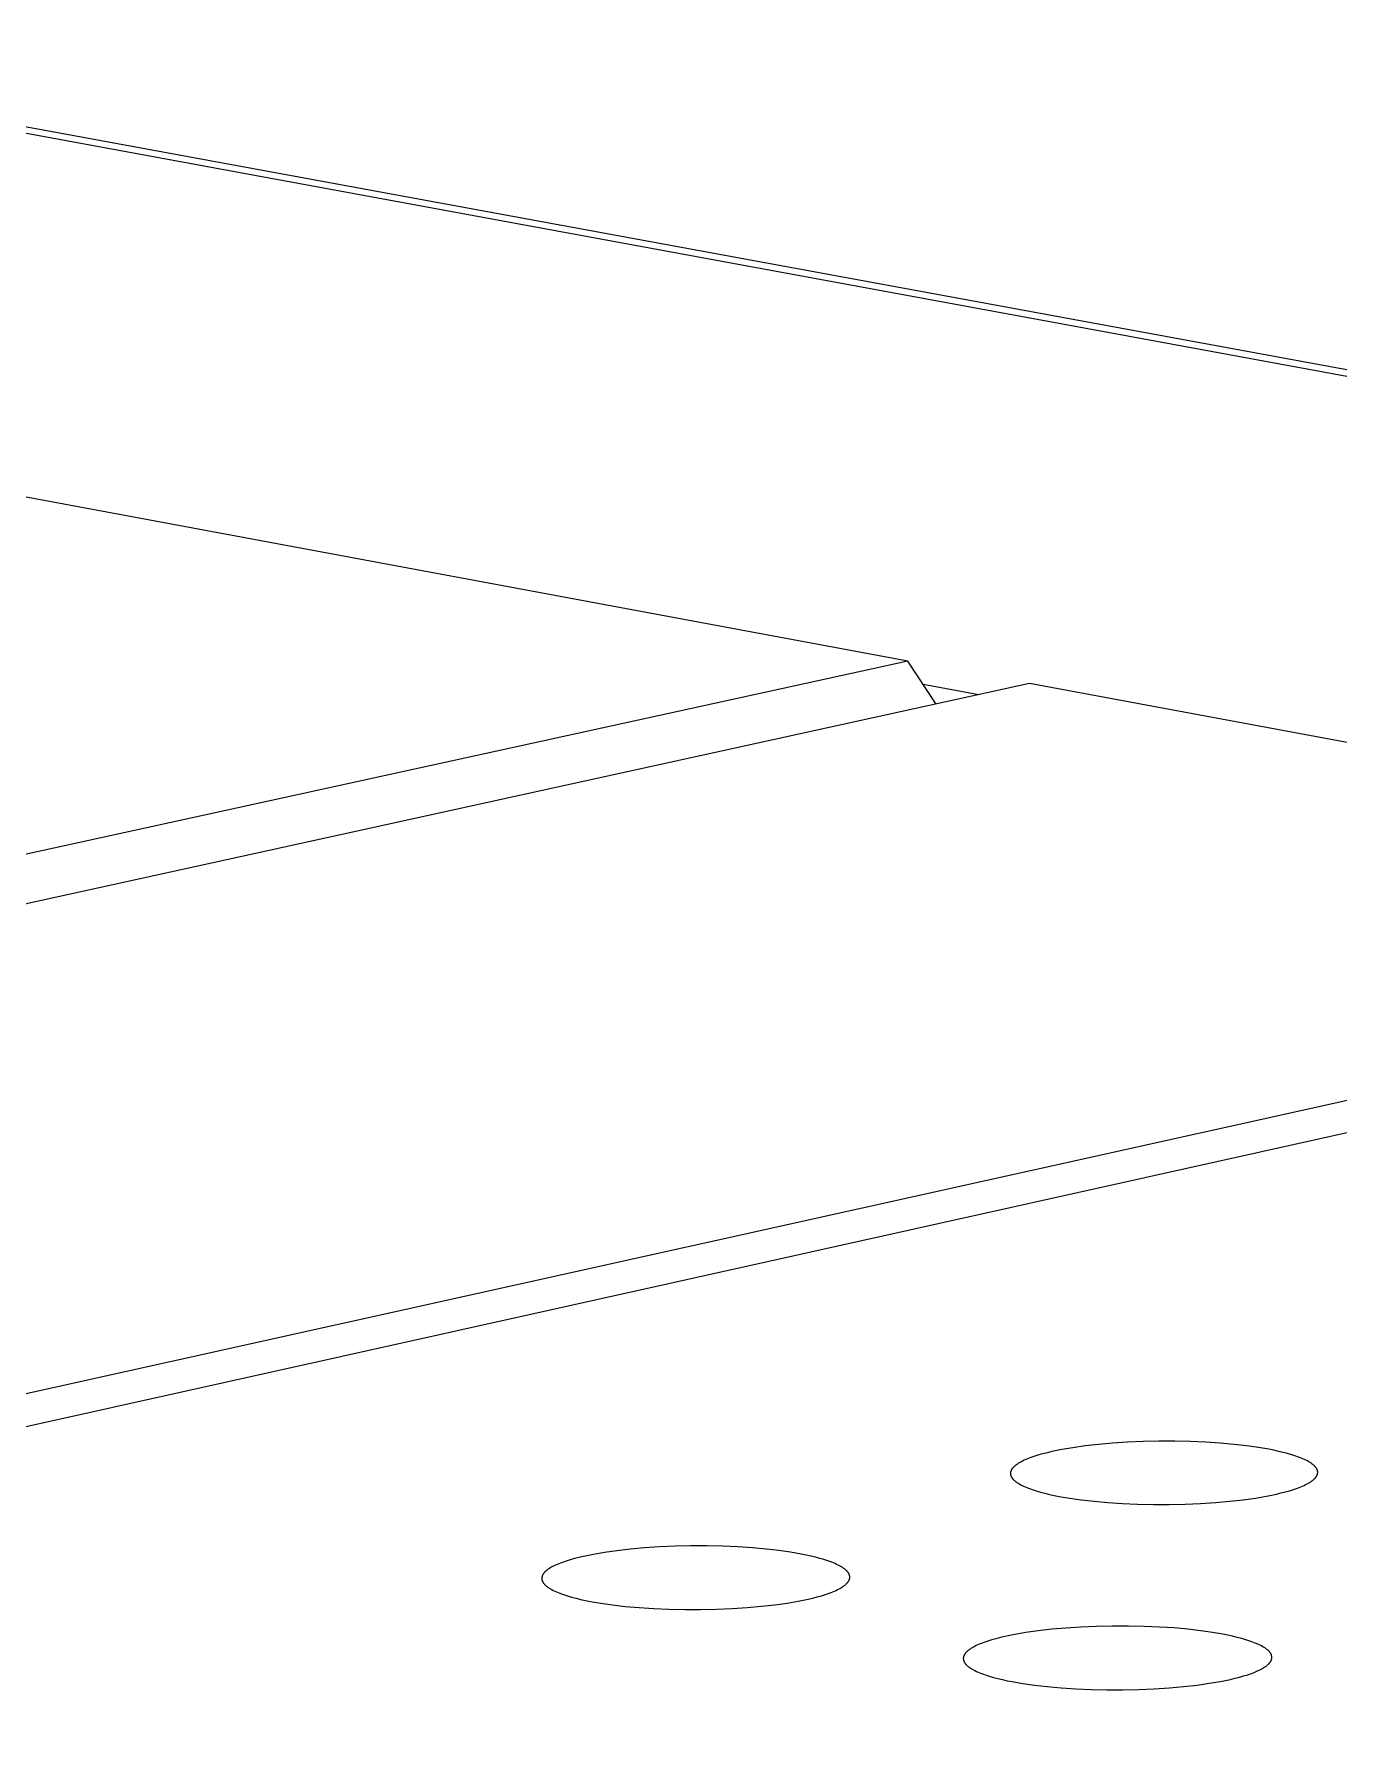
# Model space of a CAD drawing. Header units: millimetres. Extents: x 0 to 4030, y -54 to 2762.
# Drawn here: x 1107.1 to 1129.96, y 971.66 to 1001.5 of the extents above; entities that cross this region are included whole.
import ezdxf

# ---------------------------------------------------------------- set-up
doc = ezdxf.new("R2010")
doc.units = ezdxf.units.MM
doc.header["$MEASUREMENT"] = 0
doc.layers.add('Utwórz2D linie widoczne', color=7, linetype='Continuous', true_color=0x000000)

msp = doc.modelspace()

# ---------------------------------------------------------------- linework, layer by layer
at = {"layer": 'Utwórz2D linie widoczne'}
for p, q in [((1097.53, 1001.497), (1335.251, 957.745)), ((1098.166, 1001.493), (1335.686, 957.785)), ((1122.404, 990.513), (1101.728, 994.353)), ((1122.404, 990.513), (1003.082, 964.345)), ((1122.899, 989.757), (1122.404, 990.513)), ((1124.536, 990.117), (1005.225, 963.918)), ((1123.649, 989.922), (1122.672, 990.103)), ((1145.463, 986.23), (1124.536, 990.117)), ((1145.463, 986.23), (1026.251, 959.737)), ((1027.823, 959.504), (1147.073, 986.026)), ((1125.296, 976.732), (1125.102, 976.698)), ((1125.51, 976.762), (1125.296, 976.732)), ((1125.743, 976.788), (1125.51, 976.762)), ((1125.992, 976.81), (1125.743, 976.788)), ((1126.254, 976.827), (1125.992, 976.81)), ((1126.526, 976.839), (1126.254, 976.827)), ((1126.803, 976.845), (1126.526, 976.839)), ((1127.081, 976.845), (1126.803, 976.845)), ((1127.355, 976.839), (1127.081, 976.845)), ((1127.622, 976.827), (1127.355, 976.839)), ((1127.878, 976.81), (1127.622, 976.827)), ((1128.118, 976.789), (1127.878, 976.81)), ((1128.342, 976.763), (1128.118, 976.789)), ((1128.546, 976.734), (1128.342, 976.763)), ((1128.73, 976.703), (1128.546, 976.734)), ((1124.295, 976.426), (1124.287, 976.419)), ((1124.304, 976.433), (1124.295, 976.426)), ((1124.314, 976.439), (1124.304, 976.433)), ((1124.324, 976.446), (1124.314, 976.439)), ((1124.334, 976.453), (1124.324, 976.446)), ((1124.344, 976.459), (1124.334, 976.453)), ((1124.367, 976.472), (1124.344, 976.459)), ((1124.391, 976.485), (1124.367, 976.472)), ((1124.416, 976.498), (1124.391, 976.485)), ((1124.442, 976.511), (1124.416, 976.498)), ((1124.47, 976.523), (1124.442, 976.511)), ((1124.499, 976.535), (1124.47, 976.523)), ((1124.53, 976.547), (1124.499, 976.535)), ((1124.561, 976.559), (1124.53, 976.547)), ((1124.628, 976.582), (1124.561, 976.559)), ((1124.698, 976.604), (1124.628, 976.582)), ((1124.772, 976.625), (1124.698, 976.604)), ((1124.849, 976.644), (1124.772, 976.625)), ((1124.929, 976.663), (1124.849, 976.644)), ((1125.102, 976.698), (1124.929, 976.663)), ((1128.816, 976.686), (1128.73, 976.703)), ((1128.899, 976.667), (1128.816, 976.686)), ((1128.98, 976.648), (1128.899, 976.667)), ((1129.057, 976.628), (1128.98, 976.648)), ((1129.13, 976.607), (1129.057, 976.628)), ((1129.2, 976.584), (1129.13, 976.607)), ((1129.233, 976.573), (1129.2, 976.584)), ((1129.265, 976.561), (1129.233, 976.573)), ((1129.295, 976.549), (1129.265, 976.561)), ((1129.325, 976.537), (1129.295, 976.549)), ((1129.353, 976.524), (1129.325, 976.537)), ((1129.379, 976.512), (1129.353, 976.524)), ((1129.404, 976.499), (1129.379, 976.512)), ((1129.428, 976.486), (1129.404, 976.499)), ((1129.439, 976.479), (1129.428, 976.486)), ((1129.45, 976.473), (1129.439, 976.479)), ((1129.46, 976.466), (1129.45, 976.473)), ((1129.47, 976.459), (1129.46, 976.466)), ((1129.48, 976.453), (1129.47, 976.459)), ((1129.489, 976.446), (1129.48, 976.453)), ((1129.498, 976.439), (1129.489, 976.446)), ((1129.507, 976.432), (1129.498, 976.439)), ((1129.515, 976.425), (1129.507, 976.432)), ((1129.522, 976.418), (1129.515, 976.425)), ((1124.204, 976.292), (1124.203, 976.288)), ((1124.203, 976.288), (1124.203, 976.285)), ((1124.203, 976.285), (1124.203, 976.281)), ((1124.203, 976.281), (1124.203, 976.278)), ((1124.203, 976.278), (1124.203, 976.274)), ((1124.203, 976.274), (1124.204, 976.27)), ((1124.205, 976.299), (1124.204, 976.295)), ((1124.204, 976.295), (1124.204, 976.292)), ((1124.204, 976.27), (1124.204, 976.267)), ((1124.204, 976.267), (1124.205, 976.263)), ((1124.206, 976.306), (1124.205, 976.303)), ((1124.205, 976.303), (1124.205, 976.299)), ((1124.205, 976.263), (1124.205, 976.26)), ((1124.205, 976.26), (1124.206, 976.256)), ((1124.207, 976.31), (1124.206, 976.306)), ((1124.206, 976.256), (1124.207, 976.252)), ((1124.208, 976.313), (1124.207, 976.31)), ((1124.207, 976.252), (1124.208, 976.249)), ((1124.209, 976.317), (1124.208, 976.313)), ((1124.208, 976.249), (1124.209, 976.245)), ((1124.21, 976.321), (1124.209, 976.317)), ((1124.209, 976.245), (1124.21, 976.242)), ((1124.211, 976.324), (1124.21, 976.321)), ((1124.21, 976.242), (1124.211, 976.238)), ((1124.213, 976.328), (1124.211, 976.324)), ((1124.211, 976.238), (1124.213, 976.235)), ((1124.214, 976.331), (1124.213, 976.328)), ((1124.213, 976.235), (1124.214, 976.231)), ((1124.216, 976.335), (1124.214, 976.331)), ((1124.214, 976.231), (1124.216, 976.227)), ((1124.217, 976.338), (1124.216, 976.335)), ((1124.216, 976.227), (1124.218, 976.224)), ((1124.219, 976.342), (1124.217, 976.338)), ((1124.218, 976.224), (1124.22, 976.22)), ((1124.221, 976.345), (1124.219, 976.342)), ((1124.22, 976.22), (1124.222, 976.217)), ((1124.223, 976.349), (1124.221, 976.345)), ((1124.222, 976.217), (1124.224, 976.213)), ((1124.225, 976.353), (1124.223, 976.349)), ((1124.224, 976.213), (1124.226, 976.21)), ((1124.228, 976.356), (1124.225, 976.353)), ((1124.226, 976.21), (1124.228, 976.206)), ((1124.23, 976.36), (1124.228, 976.356)), ((1124.228, 976.206), (1124.231, 976.203)), ((1124.232, 976.363), (1124.23, 976.36)), ((1124.231, 976.203), (1124.233, 976.199)), ((1124.235, 976.367), (1124.232, 976.363)), ((1124.233, 976.199), (1124.236, 976.195)), ((1124.238, 976.37), (1124.235, 976.367)), ((1124.236, 976.195), (1124.238, 976.192)), ((1124.241, 976.374), (1124.238, 976.37)), ((1124.238, 976.192), (1124.241, 976.188)), ((1124.243, 976.377), (1124.241, 976.374)), ((1124.241, 976.188), (1124.244, 976.185)), ((1124.247, 976.381), (1124.243, 976.377)), ((1124.244, 976.185), (1124.247, 976.181)), ((1124.25, 976.384), (1124.247, 976.381)), ((1124.247, 976.181), (1124.251, 976.178)), ((1124.256, 976.391), (1124.25, 976.384)), ((1124.251, 976.178), (1124.257, 976.171)), ((1124.263, 976.398), (1124.256, 976.391)), ((1124.257, 976.171), (1124.264, 976.164)), ((1124.271, 976.405), (1124.263, 976.398)), ((1124.264, 976.164), (1124.272, 976.157)), ((1124.278, 976.412), (1124.271, 976.405)), ((1124.272, 976.157), (1124.28, 976.15)), ((1124.287, 976.419), (1124.278, 976.412)), ((1124.28, 976.15), (1124.288, 976.143)), ((1124.288, 976.143), (1124.297, 976.136)), ((1124.297, 976.136), (1124.306, 976.13)), ((1124.306, 976.13), (1124.316, 976.123)), ((1129.444, 976.123), (1129.455, 976.13)), ((1129.455, 976.13), (1129.465, 976.136)), ((1129.465, 976.136), (1129.475, 976.143)), ((1129.475, 976.143), (1129.484, 976.15)), ((1129.484, 976.15), (1129.493, 976.157)), ((1129.493, 976.157), (1129.502, 976.163)), ((1129.502, 976.163), (1129.51, 976.17)), ((1129.51, 976.17), (1129.518, 976.177)), ((1129.518, 976.177), (1129.525, 976.184)), ((1129.529, 976.411), (1129.522, 976.418)), ((1129.525, 976.184), (1129.532, 976.191)), ((1129.536, 976.404), (1129.529, 976.411)), ((1129.532, 976.191), (1129.538, 976.198)), ((1129.539, 976.401), (1129.536, 976.404)), ((1129.538, 976.198), (1129.542, 976.202)), ((1129.542, 976.397), (1129.539, 976.401)), ((1129.545, 976.394), (1129.542, 976.397)), ((1129.542, 976.202), (1129.545, 976.205)), ((1129.548, 976.39), (1129.545, 976.394)), ((1129.545, 976.205), (1129.547, 976.209)), ((1129.547, 976.209), (1129.55, 976.212)), ((1129.551, 976.387), (1129.548, 976.39)), ((1129.55, 976.212), (1129.553, 976.216)), ((1129.554, 976.383), (1129.551, 976.387)), ((1129.553, 976.216), (1129.556, 976.219)), ((1129.556, 976.38), (1129.554, 976.383)), ((1129.559, 976.376), (1129.556, 976.38)), ((1129.556, 976.219), (1129.558, 976.223)), ((1129.558, 976.223), (1129.56, 976.226)), ((1129.561, 976.373), (1129.559, 976.376)), ((1129.56, 976.226), (1129.563, 976.23)), ((1129.563, 976.369), (1129.561, 976.373)), ((1129.565, 976.366), (1129.563, 976.369)), ((1129.563, 976.23), (1129.565, 976.233)), ((1129.567, 976.362), (1129.565, 976.366)), ((1129.565, 976.233), (1129.567, 976.237)), ((1129.569, 976.358), (1129.567, 976.362)), ((1129.567, 976.237), (1129.569, 976.24)), ((1129.571, 976.355), (1129.569, 976.358)), ((1129.569, 976.24), (1129.57, 976.244)), ((1129.57, 976.244), (1129.572, 976.247)), ((1129.573, 976.351), (1129.571, 976.355)), ((1129.572, 976.247), (1129.574, 976.251)), ((1129.574, 976.348), (1129.573, 976.351)), ((1129.576, 976.344), (1129.574, 976.348)), ((1129.574, 976.251), (1129.575, 976.255)), ((1129.575, 976.255), (1129.577, 976.258)), ((1129.577, 976.341), (1129.576, 976.344)), ((1129.578, 976.337), (1129.577, 976.341)), ((1129.577, 976.258), (1129.578, 976.262)), ((1129.579, 976.333), (1129.578, 976.337)), ((1129.578, 976.262), (1129.579, 976.265)), ((1129.58, 976.33), (1129.579, 976.333)), ((1129.579, 976.265), (1129.58, 976.269)), ((1129.581, 976.326), (1129.58, 976.33)), ((1129.58, 976.269), (1129.581, 976.273)), ((1129.582, 976.323), (1129.581, 976.326)), ((1129.581, 976.273), (1129.582, 976.276)), ((1129.583, 976.319), (1129.582, 976.323)), ((1129.582, 976.28), (1129.583, 976.283)), ((1129.582, 976.276), (1129.582, 976.28)), ((1129.583, 976.316), (1129.583, 976.319)), ((1129.584, 976.312), (1129.583, 976.316)), ((1129.583, 976.287), (1129.584, 976.29)), ((1129.583, 976.283), (1129.583, 976.287)), ((1129.584, 976.308), (1129.584, 976.312)), ((1129.584, 976.305), (1129.584, 976.308)), ((1129.584, 976.301), (1129.584, 976.305)), ((1129.584, 976.298), (1129.584, 976.301)), ((1129.584, 976.294), (1129.584, 976.298)), ((1129.584, 976.29), (1129.584, 976.294)), ((1124.316, 976.123), (1124.326, 976.116)), ((1124.326, 976.116), (1124.336, 976.11)), ((1124.336, 976.11), (1124.347, 976.103)), ((1124.347, 976.103), (1124.358, 976.096)), ((1124.358, 976.096), (1124.382, 976.083)), ((1124.382, 976.083), (1124.407, 976.07)), ((1124.407, 976.07), (1124.433, 976.058)), ((1124.433, 976.058), (1124.461, 976.045)), ((1124.461, 976.045), (1124.49, 976.033)), ((1124.49, 976.033), (1124.521, 976.021)), ((1124.521, 976.021), (1124.553, 976.009)), ((1124.553, 976.009), (1124.586, 975.998)), ((1124.586, 975.998), (1124.655, 975.975)), ((1124.655, 975.975), (1124.729, 975.954)), ((1124.729, 975.954), (1124.806, 975.934)), ((1124.806, 975.934), (1124.886, 975.914)), ((1124.886, 975.914), (1124.97, 975.896)), ((1124.97, 975.896), (1125.055, 975.879)), ((1125.055, 975.879), (1125.24, 975.848)), ((1125.24, 975.848), (1125.444, 975.818)), ((1128.279, 975.82), (1128.493, 975.85)), ((1128.493, 975.85), (1128.687, 975.883)), ((1128.687, 975.883), (1128.777, 975.901)), ((1128.777, 975.901), (1128.86, 975.919)), ((1128.86, 975.919), (1128.94, 975.938)), ((1128.94, 975.938), (1129.017, 975.957)), ((1129.017, 975.957), (1129.091, 975.978)), ((1129.091, 975.978), (1129.162, 976)), ((1129.162, 976), (1129.228, 976.023)), ((1129.228, 976.023), (1129.259, 976.035)), ((1129.259, 976.035), (1129.29, 976.047)), ((1129.29, 976.047), (1129.319, 976.059)), ((1129.319, 976.059), (1129.347, 976.071)), ((1129.347, 976.071), (1129.373, 976.084)), ((1129.373, 976.084), (1129.398, 976.097)), ((1129.398, 976.097), (1129.422, 976.11)), ((1129.422, 976.11), (1129.433, 976.116)), ((1129.433, 976.116), (1129.444, 976.123)), ((1125.444, 975.818), (1125.667, 975.793)), ((1125.667, 975.793), (1125.908, 975.771)), ((1125.908, 975.771), (1126.164, 975.754)), ((1126.164, 975.754), (1126.431, 975.743)), ((1126.431, 975.743), (1126.706, 975.737)), ((1126.706, 975.737), (1126.985, 975.737)), ((1126.985, 975.737), (1127.262, 975.742)), ((1127.262, 975.742), (1127.534, 975.754)), ((1127.534, 975.754), (1127.797, 975.771)), ((1127.797, 975.771), (1128.046, 975.793)), ((1128.046, 975.793), (1128.279, 975.82)), ((1117.544, 974.953), (1117.31, 974.926)), ((1117.793, 974.975), (1117.544, 974.953)), ((1118.056, 974.992), (1117.793, 974.975)), ((1118.329, 975.004), (1118.056, 974.992)), ((1118.607, 975.01), (1118.329, 975.004)), ((1118.885, 975.01), (1118.607, 975.01)), ((1119.161, 975.004), (1118.885, 975.01)), ((1119.428, 974.992), (1119.161, 975.004)), ((1119.684, 974.975), (1119.428, 974.992)), ((1119.925, 974.954), (1119.684, 974.975)), ((1120.148, 974.928), (1119.925, 974.954)), ((1116.16, 974.636), (1116.137, 974.623)), ((1116.184, 974.649), (1116.16, 974.636)), ((1116.209, 974.662), (1116.184, 974.649)), ((1116.236, 974.674), (1116.209, 974.662)), ((1116.264, 974.687), (1116.236, 974.674)), ((1116.294, 974.699), (1116.264, 974.687)), ((1116.324, 974.711), (1116.294, 974.699)), ((1116.356, 974.723), (1116.324, 974.711)), ((1116.423, 974.746), (1116.356, 974.723)), ((1116.494, 974.768), (1116.423, 974.746)), ((1116.568, 974.789), (1116.494, 974.768)), ((1116.646, 974.808), (1116.568, 974.789)), ((1116.726, 974.827), (1116.646, 974.808)), ((1116.9, 974.863), (1116.726, 974.827)), ((1117.095, 974.896), (1116.9, 974.863)), ((1117.31, 974.926), (1117.095, 974.896)), ((1120.353, 974.899), (1120.148, 974.928)), ((1120.537, 974.867), (1120.353, 974.899)), ((1120.623, 974.85), (1120.537, 974.867)), ((1120.706, 974.832), (1120.623, 974.85)), ((1120.787, 974.812), (1120.706, 974.832)), ((1120.864, 974.792), (1120.787, 974.812)), ((1120.937, 974.771), (1120.864, 974.792)), ((1121.007, 974.748), (1120.937, 974.771)), ((1121.04, 974.737), (1121.007, 974.748)), ((1121.072, 974.725), (1121.04, 974.737)), ((1121.102, 974.713), (1121.072, 974.725)), ((1121.131, 974.7), (1121.102, 974.713)), ((1121.159, 974.688), (1121.131, 974.7)), ((1121.186, 974.675), (1121.159, 974.688)), ((1121.211, 974.662), (1121.186, 974.675)), ((1121.234, 974.649), (1121.211, 974.662)), ((1121.245, 974.643), (1121.234, 974.649)), ((1121.256, 974.636), (1121.245, 974.643)), ((1121.266, 974.629), (1121.256, 974.636)), ((1115.995, 974.458), (1115.994, 974.454)), ((1115.994, 974.454), (1115.994, 974.451)), ((1115.994, 974.451), (1115.994, 974.447)), ((1115.994, 974.447), (1115.994, 974.443)), ((1115.994, 974.443), (1115.994, 974.44)), ((1115.994, 974.44), (1115.994, 974.436)), ((1115.994, 974.436), (1115.994, 974.433)), ((1115.994, 974.433), (1115.995, 974.429)), ((1115.996, 974.465), (1115.995, 974.461)), ((1115.995, 974.461), (1115.995, 974.458)), ((1115.995, 974.429), (1115.995, 974.425)), ((1115.995, 974.425), (1115.996, 974.422)), ((1115.997, 974.469), (1115.996, 974.465)), ((1115.996, 974.422), (1115.996, 974.418)), ((1115.996, 974.418), (1115.997, 974.415)), ((1115.998, 974.472), (1115.997, 974.469)), ((1115.997, 974.415), (1115.998, 974.411)), ((1115.999, 974.476), (1115.998, 974.472)), ((1115.998, 974.411), (1115.999, 974.407)), ((1116, 974.479), (1115.999, 974.476)), ((1115.999, 974.407), (1116, 974.404)), ((1116.001, 974.483), (1116, 974.479)), ((1116, 974.404), (1116.002, 974.4)), ((1116.002, 974.487), (1116.001, 974.483)), ((1116.004, 974.49), (1116.002, 974.487)), ((1116.002, 974.4), (1116.003, 974.397)), ((1116.003, 974.397), (1116.004, 974.393)), ((1116.005, 974.494), (1116.004, 974.49)), ((1116.004, 974.393), (1116.006, 974.389)), ((1116.007, 974.497), (1116.005, 974.494)), ((1116.006, 974.389), (1116.008, 974.386)), ((1116.009, 974.501), (1116.007, 974.497)), ((1116.008, 974.386), (1116.01, 974.382)), ((1116.011, 974.504), (1116.009, 974.501)), ((1116.01, 974.382), (1116.012, 974.379)), ((1116.013, 974.508), (1116.011, 974.504)), ((1116.012, 974.379), (1116.014, 974.375)), ((1116.015, 974.512), (1116.013, 974.508)), ((1116.014, 974.375), (1116.016, 974.371)), ((1116.017, 974.515), (1116.015, 974.512)), ((1116.016, 974.371), (1116.018, 974.368)), ((1116.019, 974.519), (1116.017, 974.515)), ((1116.018, 974.368), (1116.02, 974.364)), ((1116.022, 974.522), (1116.019, 974.519)), ((1116.02, 974.364), (1116.023, 974.361)), ((1116.024, 974.526), (1116.022, 974.522)), ((1116.023, 974.361), (1116.025, 974.357)), ((1116.027, 974.529), (1116.024, 974.526)), ((1116.025, 974.357), (1116.028, 974.354)), ((1116.03, 974.533), (1116.027, 974.529)), ((1116.028, 974.354), (1116.031, 974.35)), ((1116.032, 974.536), (1116.03, 974.533)), ((1116.031, 974.35), (1116.034, 974.347)), ((1116.035, 974.54), (1116.032, 974.536)), ((1116.034, 974.347), (1116.037, 974.343)), ((1116.038, 974.544), (1116.035, 974.54)), ((1116.037, 974.343), (1116.04, 974.34)), ((1116.042, 974.547), (1116.038, 974.544)), ((1116.04, 974.34), (1116.047, 974.333)), ((1116.048, 974.554), (1116.042, 974.547)), ((1116.055, 974.561), (1116.048, 974.554)), ((1116.063, 974.568), (1116.055, 974.561)), ((1116.071, 974.575), (1116.063, 974.568)), ((1116.079, 974.582), (1116.071, 974.575)), ((1116.088, 974.589), (1116.079, 974.582)), ((1116.097, 974.596), (1116.088, 974.589)), ((1116.107, 974.602), (1116.097, 974.596)), ((1116.116, 974.609), (1116.107, 974.602)), ((1116.127, 974.616), (1116.116, 974.609)), ((1116.137, 974.623), (1116.127, 974.616)), ((1121.276, 974.622), (1121.266, 974.629)), ((1121.286, 974.616), (1121.276, 974.622)), ((1121.295, 974.609), (1121.286, 974.616)), ((1121.304, 974.602), (1121.295, 974.609)), ((1121.312, 974.595), (1121.304, 974.602)), ((1121.32, 974.588), (1121.312, 974.595)), ((1121.313, 974.332), (1121.321, 974.339)), ((1121.328, 974.581), (1121.32, 974.588)), ((1121.321, 974.339), (1121.328, 974.346)), ((1121.335, 974.574), (1121.328, 974.581)), ((1121.328, 974.346), (1121.335, 974.353)), ((1121.342, 974.567), (1121.335, 974.574)), ((1121.335, 974.353), (1121.342, 974.36)), ((1121.345, 974.564), (1121.342, 974.567)), ((1121.342, 974.36), (1121.345, 974.363)), ((1121.348, 974.56), (1121.345, 974.564)), ((1121.345, 974.363), (1121.348, 974.367)), ((1121.351, 974.557), (1121.348, 974.56)), ((1121.348, 974.367), (1121.351, 974.37)), ((1121.354, 974.553), (1121.351, 974.557)), ((1121.351, 974.37), (1121.354, 974.374)), ((1121.356, 974.55), (1121.354, 974.553)), ((1121.354, 974.374), (1121.356, 974.377)), ((1121.359, 974.546), (1121.356, 974.55)), ((1121.356, 974.377), (1121.359, 974.381)), ((1121.362, 974.543), (1121.359, 974.546)), ((1121.359, 974.381), (1121.362, 974.385)), ((1121.364, 974.539), (1121.362, 974.543)), ((1121.362, 974.385), (1121.364, 974.388)), ((1121.366, 974.535), (1121.364, 974.539)), ((1121.364, 974.388), (1121.366, 974.392)), ((1121.369, 974.532), (1121.366, 974.535)), ((1121.366, 974.392), (1121.368, 974.395)), ((1121.368, 974.395), (1121.371, 974.399)), ((1121.371, 974.528), (1121.369, 974.532)), ((1121.373, 974.525), (1121.371, 974.528)), ((1121.371, 974.399), (1121.373, 974.402)), ((1121.374, 974.521), (1121.373, 974.525)), ((1121.373, 974.402), (1121.374, 974.406)), ((1121.376, 974.518), (1121.374, 974.521)), ((1121.374, 974.406), (1121.376, 974.41)), ((1121.378, 974.514), (1121.376, 974.518)), ((1121.376, 974.41), (1121.378, 974.413)), ((1121.379, 974.51), (1121.378, 974.514)), ((1121.378, 974.413), (1121.379, 974.417)), ((1121.381, 974.507), (1121.379, 974.51)), ((1121.379, 974.417), (1121.381, 974.42)), ((1121.382, 974.503), (1121.381, 974.507)), ((1121.381, 974.42), (1121.382, 974.424)), ((1121.383, 974.5), (1121.382, 974.503)), ((1121.382, 974.424), (1121.383, 974.428)), ((1121.384, 974.496), (1121.383, 974.5)), ((1121.383, 974.428), (1121.384, 974.431)), ((1121.385, 974.492), (1121.384, 974.496)), ((1121.384, 974.431), (1121.385, 974.435)), ((1121.386, 974.489), (1121.385, 974.492)), ((1121.385, 974.435), (1121.386, 974.438)), ((1121.387, 974.485), (1121.386, 974.489)), ((1121.386, 974.438), (1121.387, 974.442)), ((1121.387, 974.482), (1121.387, 974.485)), ((1121.388, 974.478), (1121.387, 974.482)), ((1121.387, 974.446), (1121.388, 974.449)), ((1121.387, 974.442), (1121.387, 974.446)), ((1121.388, 974.474), (1121.388, 974.478)), ((1121.389, 974.471), (1121.388, 974.474)), ((1121.388, 974.453), (1121.389, 974.456)), ((1121.388, 974.449), (1121.388, 974.453)), ((1121.389, 974.467), (1121.389, 974.471)), ((1121.389, 974.464), (1121.389, 974.467)), ((1121.389, 974.46), (1121.389, 974.464)), ((1121.389, 974.456), (1121.389, 974.46)), ((1116.047, 974.333), (1116.054, 974.326)), ((1116.054, 974.326), (1116.061, 974.319)), ((1116.061, 974.319), (1116.069, 974.312)), ((1116.069, 974.312), (1116.078, 974.305)), ((1116.078, 974.305), (1116.086, 974.298)), ((1116.086, 974.298), (1116.095, 974.291)), ((1116.095, 974.291), (1116.105, 974.284)), ((1116.105, 974.284), (1116.115, 974.278)), ((1116.115, 974.278), (1116.125, 974.271)), ((1116.125, 974.271), (1116.136, 974.264)), ((1116.136, 974.264), (1116.147, 974.258)), ((1116.147, 974.258), (1116.171, 974.245)), ((1116.171, 974.245), (1116.196, 974.232)), ((1116.196, 974.232), (1116.222, 974.219)), ((1116.222, 974.219), (1116.25, 974.206)), ((1116.25, 974.206), (1116.279, 974.194)), ((1116.279, 974.194), (1116.309, 974.182)), ((1116.309, 974.182), (1116.341, 974.17)), ((1116.341, 974.17), (1116.374, 974.158)), ((1116.374, 974.158), (1116.443, 974.136)), ((1116.443, 974.136), (1116.517, 974.115)), ((1116.517, 974.115), (1116.594, 974.094)), ((1116.594, 974.094), (1116.674, 974.075)), ((1116.674, 974.075), (1116.758, 974.057)), ((1116.758, 974.057), (1116.844, 974.04)), ((1116.844, 974.04), (1117.028, 974.008)), ((1120.29, 974.01), (1120.485, 974.044)), ((1120.485, 974.044), (1120.659, 974.079)), ((1120.659, 974.079), (1120.739, 974.098)), ((1120.739, 974.098), (1120.817, 974.118)), ((1120.817, 974.118), (1120.891, 974.139)), ((1120.891, 974.139), (1120.962, 974.161)), ((1120.962, 974.161), (1121.029, 974.184)), ((1121.029, 974.184), (1121.06, 974.196)), ((1121.06, 974.196), (1121.091, 974.208)), ((1121.091, 974.208), (1121.12, 974.22)), ((1121.12, 974.22), (1121.148, 974.232)), ((1121.148, 974.232), (1121.175, 974.245)), ((1121.175, 974.245), (1121.2, 974.258)), ((1121.2, 974.258), (1121.224, 974.271)), ((1121.224, 974.271), (1121.246, 974.284)), ((1121.246, 974.284), (1121.257, 974.291)), ((1121.257, 974.291), (1121.267, 974.298)), ((1121.267, 974.298), (1121.277, 974.305)), ((1121.277, 974.305), (1121.287, 974.311)), ((1121.287, 974.311), (1121.296, 974.318)), ((1121.296, 974.318), (1121.304, 974.325)), ((1121.304, 974.325), (1121.313, 974.332)), ((1117.028, 974.008), (1117.232, 973.978)), ((1117.232, 973.978), (1117.456, 973.952)), ((1117.456, 973.952), (1117.698, 973.931)), ((1117.698, 973.931), (1117.954, 973.914)), ((1117.954, 973.914), (1118.221, 973.902)), ((1118.221, 973.902), (1118.497, 973.896)), ((1118.497, 973.896), (1118.776, 973.896)), ((1118.776, 973.896), (1119.054, 973.902)), ((1119.054, 973.902), (1119.327, 973.914)), ((1119.327, 973.914), (1119.591, 973.931)), ((1119.591, 973.931), (1119.841, 973.953)), ((1119.841, 973.953), (1120.075, 973.98)), ((1120.075, 973.98), (1120.29, 974.01)), ((1124.191, 973.442), (1124.107, 973.424)), ((1124.28, 973.459), (1124.191, 973.442)), ((1124.475, 973.493), (1124.28, 973.459)), ((1124.691, 973.523), (1124.475, 973.493)), ((1124.925, 973.55), (1124.691, 973.523)), ((1125.175, 973.572), (1124.925, 973.55)), ((1125.438, 973.59), (1125.175, 973.572)), ((1125.711, 973.601), (1125.438, 973.59)), ((1125.989, 973.607), (1125.711, 973.601)), ((1126.268, 973.607), (1125.989, 973.607)), ((1126.544, 973.601), (1126.268, 973.607)), ((1126.812, 973.589), (1126.544, 973.601)), ((1127.069, 973.573), (1126.812, 973.589)), ((1127.31, 973.551), (1127.069, 973.573)), ((1127.535, 973.525), (1127.31, 973.551)), ((1127.74, 973.496), (1127.535, 973.525)), ((1127.925, 973.464), (1127.74, 973.496)), ((1128.011, 973.447), (1127.925, 973.464)), ((1128.094, 973.428), (1128.011, 973.447)), ((1123.424, 973.143), (1123.421, 973.139)), ((1123.43, 973.15), (1123.424, 973.143)), ((1123.437, 973.157), (1123.43, 973.15)), ((1123.445, 973.164), (1123.437, 973.157)), ((1123.453, 973.171), (1123.445, 973.164)), ((1123.461, 973.177), (1123.453, 973.171)), ((1123.47, 973.184), (1123.461, 973.177)), ((1123.479, 973.191), (1123.47, 973.184)), ((1123.488, 973.198), (1123.479, 973.191)), ((1123.498, 973.205), (1123.488, 973.198)), ((1123.508, 973.212), (1123.498, 973.205)), ((1123.519, 973.218), (1123.508, 973.212)), ((1123.542, 973.232), (1123.519, 973.218)), ((1123.565, 973.245), (1123.542, 973.232)), ((1123.591, 973.258), (1123.565, 973.245)), ((1123.617, 973.27), (1123.591, 973.258)), ((1123.645, 973.283), (1123.617, 973.27)), ((1123.675, 973.295), (1123.645, 973.283)), ((1123.705, 973.307), (1123.675, 973.295)), ((1123.737, 973.319), (1123.705, 973.307)), ((1123.804, 973.342), (1123.737, 973.319)), ((1123.874, 973.364), (1123.804, 973.342)), ((1123.949, 973.385), (1123.874, 973.364)), ((1124.026, 973.405), (1123.949, 973.385)), ((1124.107, 973.424), (1124.026, 973.405)), ((1128.175, 973.409), (1128.094, 973.428)), ((1128.253, 973.388), (1128.175, 973.409)), ((1128.327, 973.367), (1128.253, 973.388)), ((1128.397, 973.344), (1128.327, 973.367)), ((1128.43, 973.333), (1128.397, 973.344)), ((1128.462, 973.321), (1128.43, 973.333)), ((1128.492, 973.309), (1128.462, 973.321)), ((1128.522, 973.296), (1128.492, 973.309)), ((1128.55, 973.284), (1128.522, 973.296)), ((1128.576, 973.271), (1128.55, 973.284)), ((1128.602, 973.258), (1128.576, 973.271)), ((1128.625, 973.245), (1128.602, 973.258)), ((1128.637, 973.238), (1128.625, 973.245)), ((1128.648, 973.232), (1128.637, 973.238)), ((1128.658, 973.225), (1128.648, 973.232)), ((1128.668, 973.218), (1128.658, 973.225)), ((1128.678, 973.211), (1128.668, 973.218)), ((1128.687, 973.205), (1128.678, 973.211)), ((1128.696, 973.198), (1128.687, 973.205)), ((1128.704, 973.191), (1128.696, 973.198)), ((1128.712, 973.184), (1128.704, 973.191)), ((1128.72, 973.177), (1128.712, 973.184)), ((1128.727, 973.17), (1128.72, 973.177)), ((1128.734, 973.163), (1128.727, 973.17)), ((1128.737, 973.159), (1128.734, 973.163)), ((1128.74, 973.156), (1128.737, 973.159)), ((1128.743, 973.152), (1128.74, 973.156)), ((1128.746, 973.149), (1128.743, 973.152)), ((1128.749, 973.145), (1128.746, 973.149)), ((1128.752, 973.142), (1128.749, 973.145)), ((1123.378, 973.053), (1123.377, 973.049)), ((1123.377, 973.049), (1123.377, 973.046)), ((1123.377, 973.046), (1123.377, 973.042)), ((1123.377, 973.042), (1123.377, 973.038)), ((1123.377, 973.038), (1123.377, 973.035)), ((1123.377, 973.035), (1123.377, 973.031)), ((1123.377, 973.031), (1123.378, 973.028)), ((1123.379, 973.06), (1123.378, 973.057)), ((1123.378, 973.057), (1123.378, 973.053)), ((1123.378, 973.028), (1123.378, 973.024)), ((1123.378, 973.024), (1123.378, 973.02)), ((1123.378, 973.02), (1123.379, 973.017)), ((1123.38, 973.064), (1123.379, 973.06)), ((1123.379, 973.017), (1123.38, 973.013)), ((1123.381, 973.067), (1123.38, 973.064)), ((1123.38, 973.013), (1123.381, 973.009)), ((1123.383, 973.075), (1123.381, 973.071)), ((1123.381, 973.071), (1123.381, 973.067)), ((1123.381, 973.009), (1123.382, 973.006)), ((1123.382, 973.006), (1123.383, 973.002)), ((1123.384, 973.078), (1123.383, 973.075)), ((1123.383, 973.002), (1123.384, 972.999)), ((1123.385, 973.082), (1123.384, 973.078)), ((1123.384, 972.999), (1123.385, 972.995)), ((1123.386, 973.085), (1123.385, 973.082)), ((1123.385, 972.995), (1123.387, 972.991)), ((1123.388, 973.089), (1123.386, 973.085)), ((1123.387, 972.991), (1123.388, 972.988)), ((1123.39, 973.093), (1123.388, 973.089)), ((1123.388, 972.988), (1123.39, 972.984)), ((1123.391, 973.096), (1123.39, 973.093)), ((1123.39, 972.984), (1123.392, 972.981)), ((1123.393, 973.1), (1123.391, 973.096)), ((1123.392, 972.981), (1123.393, 972.977)), ((1123.395, 973.103), (1123.393, 973.1)), ((1123.393, 972.977), (1123.395, 972.973)), ((1123.397, 973.107), (1123.395, 973.103)), ((1123.395, 972.973), (1123.398, 972.97)), ((1123.399, 973.111), (1123.397, 973.107)), ((1123.398, 972.97), (1123.4, 972.966)), ((1123.402, 973.114), (1123.399, 973.111)), ((1123.4, 972.966), (1123.402, 972.963)), ((1123.404, 973.118), (1123.402, 973.114)), ((1123.402, 972.963), (1123.404, 972.959)), ((1123.407, 973.121), (1123.404, 973.118)), ((1123.404, 972.959), (1123.407, 972.956)), ((1123.409, 973.125), (1123.407, 973.121)), ((1123.407, 972.956), (1123.41, 972.952)), ((1123.412, 973.128), (1123.409, 973.125)), ((1123.41, 972.952), (1123.412, 972.948)), ((1123.415, 973.132), (1123.412, 973.128)), ((1123.412, 972.948), (1123.415, 972.945)), ((1123.418, 973.135), (1123.415, 973.132)), ((1123.415, 972.945), (1123.418, 972.941)), ((1123.421, 973.139), (1123.418, 973.135)), ((1123.418, 972.941), (1123.421, 972.938)), ((1123.421, 972.938), (1123.424, 972.934)), ((1123.424, 972.934), (1123.431, 972.927)), ((1123.431, 972.927), (1123.438, 972.92)), ((1123.438, 972.92), (1123.446, 972.913)), ((1123.446, 972.913), (1123.454, 972.906)), ((1123.454, 972.906), (1123.462, 972.899)), ((1123.462, 972.899), (1123.471, 972.892)), ((1123.471, 972.892), (1123.48, 972.886)), ((1123.48, 972.886), (1123.49, 972.879)), ((1123.49, 972.879), (1123.5, 972.872)), ((1123.5, 972.872), (1123.511, 972.865)), ((1123.511, 972.865), (1123.521, 972.859)), ((1123.521, 972.859), (1123.533, 972.852)), ((1123.533, 972.852), (1123.556, 972.839)), ((1128.57, 972.839), (1128.595, 972.852)), ((1128.595, 972.852), (1128.619, 972.865)), ((1128.619, 972.865), (1128.63, 972.872)), ((1128.63, 972.872), (1128.641, 972.879)), ((1128.641, 972.879), (1128.652, 972.885)), ((1128.652, 972.885), (1128.662, 972.892)), ((1128.662, 972.892), (1128.672, 972.899)), ((1128.672, 972.899), (1128.682, 972.906)), ((1128.682, 972.906), (1128.691, 972.913)), ((1128.691, 972.913), (1128.699, 972.92)), ((1128.699, 972.92), (1128.707, 972.927)), ((1128.707, 972.927), (1128.715, 972.933)), ((1128.715, 972.933), (1128.723, 972.94)), ((1128.723, 972.94), (1128.73, 972.948)), ((1128.73, 972.948), (1128.736, 972.955)), ((1128.736, 972.955), (1128.739, 972.958)), ((1128.739, 972.958), (1128.742, 972.962)), ((1128.742, 972.962), (1128.745, 972.965)), ((1128.745, 972.965), (1128.748, 972.969)), ((1128.748, 972.969), (1128.751, 972.972)), ((1128.751, 972.972), (1128.753, 972.976)), ((1128.754, 973.138), (1128.752, 973.142)), ((1128.753, 972.976), (1128.756, 972.979)), ((1128.757, 973.134), (1128.754, 973.138)), ((1128.756, 972.979), (1128.758, 972.983)), ((1128.759, 973.131), (1128.757, 973.134)), ((1128.758, 972.983), (1128.76, 972.987)), ((1128.761, 973.127), (1128.759, 973.131)), ((1128.76, 972.987), (1128.763, 972.99)), ((1128.763, 973.124), (1128.761, 973.127)), ((1128.765, 973.12), (1128.763, 973.124)), ((1128.763, 972.99), (1128.765, 972.994)), ((1128.767, 973.116), (1128.765, 973.12)), ((1128.765, 972.994), (1128.767, 972.997)), ((1128.769, 973.113), (1128.767, 973.116)), ((1128.767, 972.997), (1128.768, 973.001)), ((1128.768, 973.001), (1128.77, 973.004)), ((1128.771, 973.109), (1128.769, 973.113)), ((1128.77, 973.004), (1128.772, 973.008)), ((1128.772, 973.106), (1128.771, 973.109)), ((1128.774, 973.102), (1128.772, 973.106)), ((1128.772, 973.008), (1128.773, 973.012)), ((1128.773, 973.012), (1128.775, 973.015)), ((1128.775, 973.098), (1128.774, 973.102)), ((1128.776, 973.095), (1128.775, 973.098)), ((1128.775, 973.015), (1128.776, 973.019)), ((1128.777, 973.091), (1128.776, 973.095)), ((1128.776, 973.019), (1128.777, 973.023)), ((1128.778, 973.088), (1128.777, 973.091)), ((1128.777, 973.023), (1128.778, 973.026)), ((1128.779, 973.084), (1128.778, 973.088)), ((1128.778, 973.026), (1128.779, 973.03)), ((1128.78, 973.08), (1128.779, 973.084)), ((1128.779, 973.03), (1128.78, 973.033)), ((1128.781, 973.077), (1128.78, 973.08)), ((1128.78, 973.037), (1128.781, 973.041)), ((1128.78, 973.033), (1128.78, 973.037)), ((1128.781, 973.073), (1128.781, 973.077)), ((1128.782, 973.07), (1128.781, 973.073)), ((1128.781, 973.041), (1128.782, 973.044)), ((1128.782, 973.066), (1128.782, 973.07)), ((1128.782, 973.062), (1128.782, 973.066)), ((1128.782, 973.059), (1128.782, 973.062)), ((1128.782, 973.055), (1128.782, 973.059)), ((1128.782, 973.051), (1128.782, 973.055)), ((1128.782, 973.048), (1128.782, 973.051)), ((1128.782, 973.044), (1128.782, 973.048)), ((1123.556, 972.839), (1123.581, 972.826)), ((1123.581, 972.826), (1123.608, 972.813)), ((1123.608, 972.813), (1123.636, 972.8)), ((1123.636, 972.8), (1123.665, 972.788)), ((1123.665, 972.788), (1123.696, 972.776)), ((1123.696, 972.776), (1123.728, 972.764)), ((1123.728, 972.764), (1123.761, 972.752)), ((1123.761, 972.752), (1123.831, 972.73)), ((1123.831, 972.73), (1123.904, 972.708)), ((1123.904, 972.708), (1123.982, 972.688)), ((1123.982, 972.688), (1124.063, 972.668)), ((1124.063, 972.668), (1124.147, 972.65)), ((1124.147, 972.65), (1124.233, 972.633)), ((1124.233, 972.633), (1124.418, 972.601)), ((1124.418, 972.601), (1124.623, 972.572)), ((1124.623, 972.572), (1124.847, 972.546)), ((1124.847, 972.546), (1125.089, 972.524)), ((1126.986, 972.524), (1127.236, 972.546)), ((1127.236, 972.546), (1127.471, 972.573)), ((1127.471, 972.573), (1127.686, 972.604)), ((1127.686, 972.604), (1127.881, 972.637)), ((1127.881, 972.637), (1127.971, 972.655)), ((1127.971, 972.655), (1128.055, 972.673)), ((1128.055, 972.673), (1128.135, 972.692)), ((1128.135, 972.692), (1128.213, 972.712)), ((1128.213, 972.712), (1128.287, 972.733)), ((1128.287, 972.733), (1128.358, 972.755)), ((1128.358, 972.755), (1128.424, 972.778)), ((1128.424, 972.778), (1128.456, 972.79)), ((1128.456, 972.79), (1128.486, 972.802)), ((1128.486, 972.802), (1128.516, 972.814)), ((1128.516, 972.814), (1128.543, 972.827)), ((1128.543, 972.827), (1128.57, 972.839)), ((1125.089, 972.524), (1125.346, 972.507)), ((1125.346, 972.507), (1125.615, 972.495)), ((1125.615, 972.495), (1125.891, 972.489)), ((1125.891, 972.489), (1126.17, 972.489)), ((1126.17, 972.489), (1126.449, 972.495)), ((1126.449, 972.495), (1126.722, 972.507)), ((1126.722, 972.507), (1126.986, 972.524))]:
    msp.add_line(p, q, dxfattribs=at)

doc.saveas('drawing.dxf')
